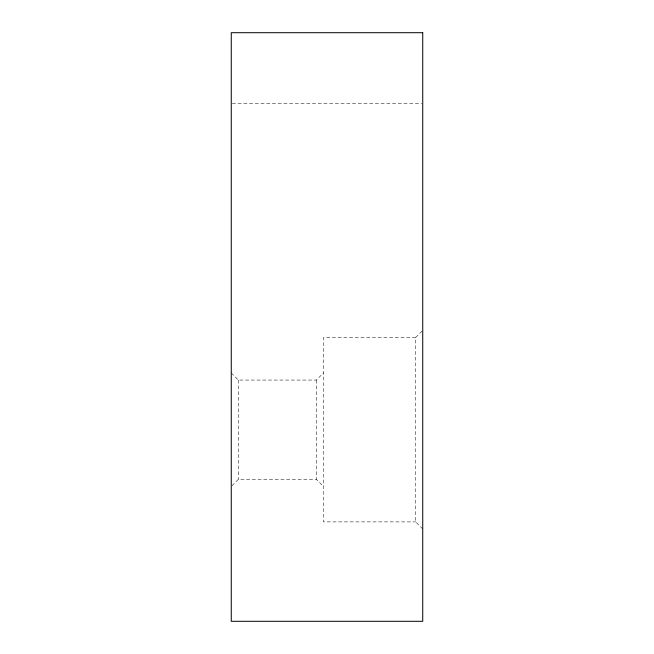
<?xml version="1.0" encoding="UTF-8"?>
<svg xmlns="http://www.w3.org/2000/svg" width="654" height="654" viewBox="0 0 654 654"><rect width="100%" height="100%" fill="white"/><g stroke="black" fill="none" stroke-linecap="round" stroke-linejoin="round"><path stroke-width="0.49" stroke-dasharray="3.27 2.45" d="M231.263 372.976L238.358 380.064L316.364 380.064L323.452 372.976M231.974 485.726L238.358 479.349L316.364 479.349L323.452 486.437M422.737 528.988L415.642 521.892L415.642 337.513L422.737 330.425M232.284 103.618L421.716 103.618M415.642 337.513L323.452 337.513L323.452 521.892L415.642 521.892M316.364 380.064L316.364 479.349M238.358 380.064L238.358 479.349"/><path stroke-width="0.98" d="M422.737 32.7L231.263 32.7L231.263 621.3L422.737 621.3L422.737 32.7"/></g></svg>
